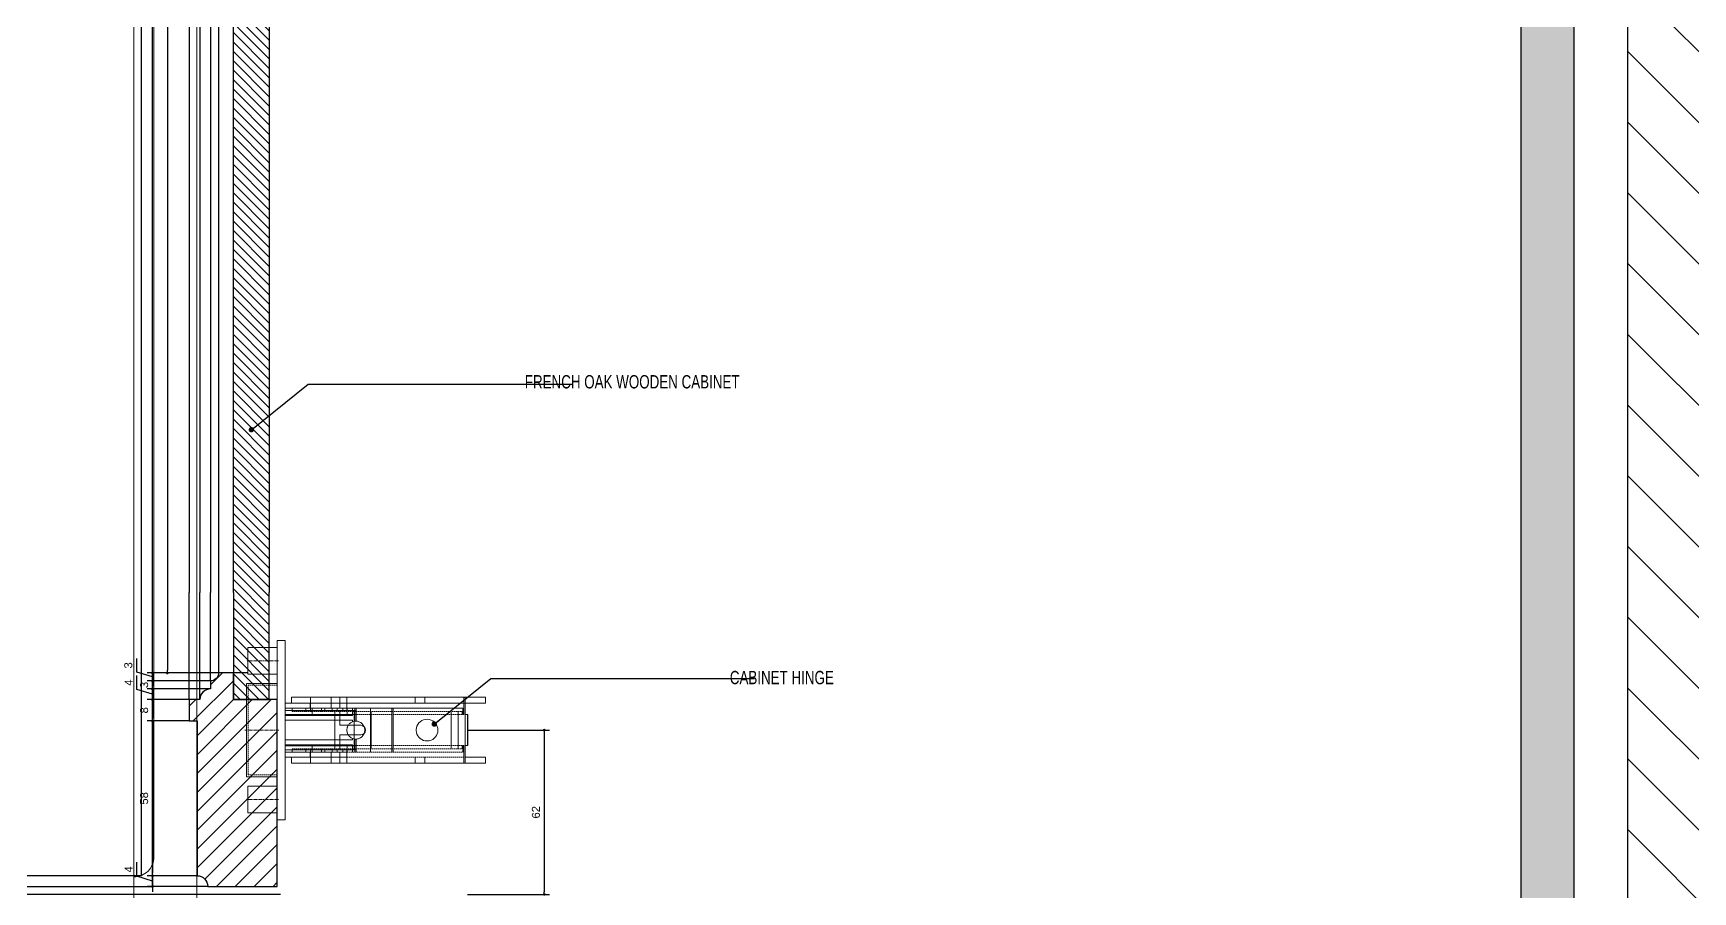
# Model space of a CAD drawing. Header units: inches. Extents: x 274057 to 444617, y 490067 to 635630.
# Drawn here: x 373149 to 373771, y 492259 to 492581 of the extents above; entities that cross this region are included whole.
import ezdxf

# ---------------------------------------------------------------- set-up
doc = ezdxf.new("R2010")
doc.units = ezdxf.units.IN
doc.header["$MEASUREMENT"] = 0
for name, pattern in [('CENTER', [2, 1.25, -0.25, 0.25, -0.25]), ('DASHED', [0.75, 0.5, -0.25]), ('HIDDEN', [0.375, 0.25, -0.125])]:
    doc.linetypes.add(name, pattern=pattern)
for name, color, linetype in [('Calliper_wall hatch_CHB', 8, 'Continuous'), ('CQ Grg Gypsum', 41, 'Continuous'), ('CQ PANEL DIMENSION', 1, 'Continuous'), ('CQ Plaster', 1, 'Continuous'), ('CQ section wall', 3, 'Continuous'), ('CQ Sheet text', 3, 'Continuous'), ('CQ SPOT DETAILS', 40, 'Continuous'), ('CQ wall section', 5, 'Continuous'), ('CQ Wood Section', 60, 'Continuous'), ('Layer7', 8, 'Continuous'), ('WOOD 01', 34, 'Continuous')]:
    doc.layers.add(name, color=color, linetype=linetype)
doc.layers.add('CQ wooh hatch', color=8, linetype='HIDDEN', lineweight=18)
doc.styles.add('DIM 50', font='romans.shx', dxfattribs={"width": 0.75, "height": 100})
doc.styles.get("Standard").update_dxf_attribs({"font": 'arial.ttf'})
doc.dimstyles.new('chester 15', dxfattribs={"dimscale": 0.15, "dimtxt": 150, "dimasz": 100, "dimexe": 100, "dimexo": 0, "dimgap": 80, "dimtad": 1, "dimdec": 0, "dimzin": 0, "dimdsep": 46, "dimtxsty": 'Standard', "dimblk": 'DOT', "dimcen": 100, "dimclrd": 1, "dimclre": 1, "dimclrt": 3, "dimadec": 0, "dimazin": 0, "dimtfac": 1, "dimtdec": 0, "dimtofl": 0, "dimtmove": 0, "dimatfit": 3, "dimfxl": 1, "dimtolj": 1, "dimtzin": 0, "dimlwd": -1, "dimarcsym": 0})
doc.dimstyles.new('CQ 2', dxfattribs={"dimscale": 0.02, "dimtxt": 150, "dimasz": 50, "dimexe": 100, "dimexo": 0, "dimgap": 80, "dimtad": 1, "dimdec": 0, "dimzin": 0, "dimdsep": 46, "dimtxsty": 'Standard', "dimblk": 'DOT', "dimcen": 100, "dimclrd": 1, "dimclre": 1, "dimclrt": 3, "dimadec": 0, "dimazin": 0, "dimtfac": 1, "dimtdec": 0, "dimtofl": 0, "dimtmove": 0, "dimatfit": 3, "dimfxl": 1, "dimtolj": 1, "dimtzin": 0, "dimlwd": -1, "dimarcsym": 0})
doc.dimstyles.get("Standard").update_dxf_attribs({"dimtxt": 0.18, "dimasz": 0.18, "dimexe": 0.18, "dimexo": 0.0625, "dimgap": 0.09, "dimtad": 0, "dimtih": 1, "dimtoh": 1, "dimdec": 4, "dimzin": 0, "dimdsep": 46, "dimtxsty": 'Standard', "dimcen": 0.09, "dimadec": 0, "dimazin": 0, "dimtfac": 1, "dimtdec": 4, "dimtofl": 0, "dimtmove": 0, "dimatfit": 3, "dimfxl": 1, "dimtolj": 1, "dimtzin": 0, "dimarcsym": 0})

# ---------------------------------------------------------------- blocks, each defined once
blk = doc.blocks.new('ff15 section c and d')
at = {"layer": 'Calliper_wall hatch_CHB'}
h = blk.add_hatch(dxfattribs=at)
h.set_pattern_fill('ANSI31,_O', color=8, scale=150)
h.set_pattern_definition([(45, (0, 0), (-13.25825215, 13.25825215), [])])
h.paths.add_polyline_path([(351925.36, 516299.28), (351725.36, 516299.28), (351725.36, 519999.28), (351925.36, 519999.28)])
h.paths.add_polyline_path([(358625.36, 516299.28), (358425.36, 516299.28), (358425.36, 519999.28), (358625.36, 519999.28)])
at = {"layer": 'CQ Plaster', "color": 1, "ltscale": 0.03}
blk.add_line((351945.36, 516399.28, 0), (351945.36, 519999.28, 0), dxfattribs=at)
at = {"layer": 'CQ section wall', "elevation": 0}
blk.add_lwpolyline([(351925.36, 516299.28), (351725.36, 516299.28), (351725.36, 519999.28), (351925.36, 519999.28)], close=True, dxfattribs=at)
blk = doc.blocks.new('Hettich Sensys 8645i 110deg side')
at = {"layer": 'Defpoints', "linetype": 'Continuous', "lineweight": 0}
for p, q in [((106.73, -47.23), (106.73, -57.23)), ((117.73, -47.23), (106.73, -47.23)), ((120.73, -44.65), (117.73, -44.65)), ((117.73, -44.65), (117.73, -111.81)), ((120.73, -44.65), (120.73, -111.81)), ((106.23, -60.73), (106.23, -95.73)), ((117.73, -60.73), (106.23, -60.73)), ((106.73, -57.23), (117.73, -57.23)), ((120.73, -68.08), (140.86, -68.08)), ((123.14, -65.82), (123.14, -68.08)), ((123.14, -65.82), (195.79, -65.82)), ((123.14, -68.08), (123.14, -68.13)), ((140.86, -68.13), (123.14, -68.13)), ((130.14, -68.08), (130.14, -69.94)), ((130.18, -65.82), (130.18, -68.08)), ((130.18, -68.13), (130.18, -69.94)), ((137.95, -65.82), (137.95, -68.08)), ((137.95, -68.13), (137.95, -69.94)), ((140.86, -68.08), (141.26, -68.08)), ((140.86, -68.13), (143.8, -68.13)), ((141.18, -65.82), (141.18, -68.08)), ((141.18, -68.13), (141.18, -69.94)), ((141.26, -68.08), (141.26, -65.82)), ((141.26, -69.94), (141.26, -68.13)), ((143.8, -65.82), (143.8, -70.86)), ((143.8, -68.13), (188.18, -68.13)), ((169.45, -65.82), (169.45, -68.13)), ((173.09, -65.82), (173.09, -68.13)), ((187.76, -65.82), (187.76, -72.43)), ((188.18, -65.82), (188.18, -78.23)), ((188.18, -68.13), (195.79, -68.13)), ((195.78, -65.82), (195.78, -68.13)), ((195.79, -68.13), (195.79, -65.82)), ((120.73, -69.94), (141.26, -69.94)), ((120.73, -70.86), (147.41, -70.86)), ((120.73, -72.38), (147.41, -72.38)), ((140.42, -72.73), (120.73, -72.73)), ((140.42, -74.55), (120.73, -74.55)), ((123.35, -69.96), (123.35, -70.86)), ((143.8, -69.96), (123.35, -69.96)), ((123.35, -70.86), (123.35, -71.23)), ((128.42, -69.96), (128.42, -71.23)), ((130.21, -69.96), (130.21, -70.86)), ((130.21, -70.86), (130.21, -71.23)), ((130.81, -69.96), (130.81, -70.86)), ((130.81, -70.86), (130.81, -71.23)), ((130.81, -70.86), (130.81, -72.38)), ((131.45, -72.38), (131.45, -72.43)), ((139.29, -72.43), (131.45, -72.43)), ((132.89, -72.38), (132.89, -72.43)), ((134.41, -69.96), (134.41, -70.86)), ((134.41, -70.86), (134.41, -71.23)), ((135.6, -69.96), (135.6, -70.86)), ((135.6, -70.86), (135.6, -71.23)), ((135.95, -72.38), (135.95, -72.43)), ((137.42, -72.38), (137.42, -72.43)), ((138.38, -69.96), (138.38, -70.86)), ((138.38, -70.86), (138.38, -71.23)), ((139.29, -71.23), (139.29, -72.38)), ((139.29, -72.38), (139.29, -72.73)), ((139.29, -72.73), (139.29, -74.55)), ((139.29, -74.55), (139.29, -78.23)), ((140.17, -69.96), (140.17, -70.86)), ((140.42, -72.73), (145.98, -72.73)), ((140.42, -74.55), (145.98, -74.55)), ((141.28, -71.23), (141.28, -76.41)), ((142.31, -69.96), (142.31, -70.86)), ((143.8, -69.96), (187.37, -69.96)), ((144.03, -69.96), (144.03, -72.73)), ((145.98, -69.96), (145.98, -72.73)), ((145.98, -74.55), (145.98, -75.11)), ((146.64, -70.86), (146.64, -72.38)), ((146.64, -72.38), (146.64, -78.23)), ((146.84, -69.96), (146.84, -74.9)), ((147.34, -69.96), (147.34, -74.88)), ((147.41, -72.38), (147.41, -70.86)), ((152.73, -69.96), (152.73, -78.23)), ((153.03, -71.23), (153.03, -78.23)), ((160.67, -69.96), (160.67, -78.23)), ((161.23, -69.96), (161.23, -78.23)), ((182.97, -71.23), (182.97, -78.23)), ((185.62, -71.23), (185.62, -78.23)), ((187.06, -71.23), (187.06, -72.43)), ((187.37, -69.96), (187.37, -72.43)), ((188.18, -72.43), (189.17, -72.43)), ((189.15, -72.43), (189.15, -78.23)), ((189.17, -78.23), (189.17, -72.43)), ((139.29, -81.9), (139.29, -78.23)), ((149.04, -76.41), (141.28, -76.41)), ((141.28, -85.23), (141.28, -80.04)), ((149.04, -80.04), (141.28, -80.04)), ((146.64, -84.08), (146.64, -78.23)), ((152.73, -86.5), (152.73, -78.23)), ((153.03, -85.23), (153.03, -78.23)), ((160.67, -86.5), (160.67, -78.23)), ((161.23, -86.5), (161.23, -78.23)), ((182.97, -85.23), (182.97, -78.23)), ((185.62, -85.23), (185.62, -78.23)), ((188.18, -90.63), (188.18, -78.23)), ((189.15, -84.03), (189.15, -78.23)), ((189.17, -78.23), (189.17, -84.03)), ((140.42, -81.9), (120.73, -81.9)), ((140.42, -83.73), (120.73, -83.73)), ((120.73, -84.08), (147.41, -84.08)), ((120.73, -85.59), (147.41, -85.59)), ((120.73, -86.51), (141.26, -86.51)), ((123.35, -85.59), (123.35, -85.23)), ((123.35, -86.5), (123.35, -85.59)), ((143.8, -86.5), (123.35, -86.5)), ((128.42, -86.5), (128.42, -85.23)), ((130.14, -88.38), (130.14, -86.51)), ((130.18, -88.33), (130.18, -86.51)), ((130.21, -85.59), (130.21, -85.23)), ((130.21, -86.5), (130.21, -85.59)), ((130.81, -85.59), (130.81, -84.08)), ((130.81, -85.59), (130.81, -85.23)), ((130.81, -86.5), (130.81, -85.59)), ((131.45, -84.08), (131.45, -84.03)), ((139.29, -84.03), (131.45, -84.03)), ((132.89, -84.08), (132.89, -84.03)), ((134.41, -85.59), (134.41, -85.23)), ((134.41, -86.5), (134.41, -85.59)), ((135.6, -85.59), (135.6, -85.23)), ((135.6, -86.5), (135.6, -85.59)), ((135.95, -84.08), (135.95, -84.03)), ((137.42, -84.08), (137.42, -84.03)), ((137.95, -88.33), (137.95, -86.51)), ((138.38, -85.59), (138.38, -85.23)), ((138.38, -86.5), (138.38, -85.59)), ((139.29, -83.73), (139.29, -81.9)), ((139.29, -84.08), (139.29, -83.73)), ((139.29, -85.23), (139.29, -84.08)), ((140.17, -86.5), (140.17, -85.59)), ((140.42, -81.9), (145.98, -81.9)), ((140.42, -83.73), (145.98, -83.73)), ((141.18, -88.33), (141.18, -86.51)), ((141.26, -86.51), (141.26, -88.33)), ((142.31, -86.5), (142.31, -85.59)), ((143.8, -90.63), (143.8, -85.59)), ((144.03, -86.5), (144.03, -83.73)), ((145.98, -81.9), (145.98, -81.34)), ((145.98, -86.5), (145.98, -83.73)), ((146.64, -85.59), (146.64, -84.08)), ((146.84, -86.5), (146.84, -81.56)), ((147.34, -86.5), (147.34, -81.58)), ((147.41, -84.08), (147.41, -85.59)), ((187.06, -85.23), (187.06, -84.03)), ((187.37, -86.5), (187.37, -84.03)), ((187.76, -90.63), (187.76, -84.03)), ((188.18, -84.03), (189.17, -84.03)), ((120.73, -88.38), (140.86, -88.38)), ((123.14, -88.38), (123.14, -88.33)), ((140.86, -88.33), (123.14, -88.33)), ((123.14, -90.63), (123.14, -88.38)), ((123.14, -90.63), (195.79, -90.63)), ((130.18, -90.63), (130.18, -88.38)), ((137.95, -90.63), (137.95, -88.38)), ((140.86, -88.33), (143.8, -88.33)), ((140.86, -88.38), (141.26, -88.38)), ((141.18, -90.63), (141.18, -88.38)), ((141.26, -88.38), (141.26, -90.63)), ((169.45, -90.63), (169.45, -88.33)), ((173.09, -90.63), (173.09, -88.33)), ((188.18, -88.33), (195.79, -88.33)), ((195.78, -90.63), (195.78, -88.33)), ((195.79, -88.33), (195.79, -90.63)), ((106.23, -95.73), (117.73, -95.73)), ((106.73, -99.23), (106.73, -109.23)), ((117.73, -99.23), (106.73, -99.23)), ((106.73, -109.23), (117.73, -109.23)), ((117.73, -111.81), (120.73, -111.81))]:
    blk.add_line(p, q, dxfattribs=at)
at = {"layer": 'Defpoints', "linetype": 'CENTER', "lineweight": 0}
for p, q in [((118.28, -52.23), (106.18, -52.23)), ((118.3, -78.23), (105.65, -78.23)), ((118.28, -104.23), (106.18, -104.23))]:
    blk.add_line(p, q, dxfattribs=at)
at = {"layer": 'Defpoints', "linetype": 'DASHED', "lineweight": 0}
for p, q in [((106.88, -61.43), (106.88, -95.03)), ((117.73, -61.43), (106.88, -61.43)), ((123.35, -71.23), (187.06, -71.23)), ((139.29, -72.43), (188.18, -72.43)), ((123.35, -85.23), (187.06, -85.23)), ((139.29, -84.03), (188.18, -84.03)), ((143.8, -86.5), (187.37, -86.5)), ((143.8, -88.33), (188.18, -88.33)), ((106.88, -95.03), (117.73, -95.03))]:
    blk.add_line(p, q, dxfattribs=at)
at = {"layer": 'Defpoints', "linetype": 'Continuous', "lineweight": 0}
for points in [[(173.92, -74.17, 0), (173.23, -74.23, 0), (172.57, -74.4, 0), (171.94, -74.68, 0), (171.37, -75.07, 0), (170.87, -75.54, 0), (170.46, -76.1, 0), (170.15, -76.71, 0), (169.95, -77.36, 0), (169.86, -78.04, 0), (169.87, -78.23, 0)], [(177.97, -78.23, 0), (177.98, -78.16, 0), (177.91, -77.48, 0), (177.73, -76.83, 0), (177.45, -76.22, 0), (177.07, -75.66, 0), (176.59, -75.18, 0), (176.05, -74.77, 0), (175.44, -74.46, 0), (174.78, -74.26, 0), (173.92, -74.17, 0)], [(143.88, -78.23, 0), (143.89, -77.91, 0), (143.93, -77.64, 0), (143.98, -77.39, 0), (144.03, -77.21, 0)], [(143.88, -78.23, 0), (143.89, -78.55, 0), (143.93, -78.82, 0), (143.98, -79.06, 0), (144.03, -79.25, 0)], [(145.98, -75.11, 0), (145.72, -75.23, 0), (145.46, -75.38, 0), (145.22, -75.54, 0), (144.99, -75.73, 0), (144.78, -75.93, 0), (144.59, -76.15, 0), (144.42, -76.39, 0), (144.27, -76.64, 0), (144.14, -76.91, 0), (144.04, -77.18, 0), (144.03, -77.21, 0)], [(145.98, -81.34, 0), (145.72, -81.22, 0), (145.46, -81.08, 0), (145.22, -80.92, 0), (144.99, -80.73, 0), (144.78, -80.53, 0), (144.59, -80.3, 0), (144.42, -80.07, 0), (144.27, -79.81, 0), (144.14, -79.55, 0), (144.04, -79.28, 0), (144.03, -79.25, 0)], [(147.34, -74.88, 0), (147.3, -74.87, 0), (147.2, -74.87, 0), (147.07, -74.88, 0), (146.91, -74.89, 0), (146.84, -74.9, 0)], [(147.34, -74.88, 0), (147.42, -74.88, 0), (147.58, -74.89, 0), (147.8, -74.92, 0), (148.08, -74.98, 0), (148.39, -75.08, 0), (148.73, -75.23, 0), (149.04, -75.41, 0), (149.35, -75.63, 0), (149.64, -75.89, 0), (149.9, -76.19, 0), (150.15, -76.58, 0), (150.35, -76.99, 0), (150.51, -77.51, 0), (150.58, -78.05, 0), (150.57, -78.23, 0)], [(147.34, -81.58, 0), (147.42, -81.58, 0), (147.58, -81.57, 0), (147.8, -81.54, 0), (148.08, -81.47, 0), (148.39, -81.38, 0), (148.73, -81.23, 0), (149.04, -81.05, 0), (149.35, -80.83, 0), (149.64, -80.56, 0), (149.9, -80.26, 0), (150.15, -79.88, 0), (150.35, -79.46, 0), (150.51, -78.94, 0), (150.58, -78.41, 0), (150.57, -78.23, 0)], [(173.92, -82.29, 0), (173.23, -82.23, 0), (172.57, -82.06, 0), (171.94, -81.77, 0), (171.37, -81.39, 0), (170.87, -80.91, 0), (170.46, -80.36, 0), (170.15, -79.75, 0), (169.95, -79.1, 0), (169.86, -78.42, 0), (169.87, -78.23, 0)], [(177.97, -78.23, 0), (177.98, -78.3, 0), (177.91, -78.97, 0), (177.73, -79.63, 0), (177.45, -80.24, 0), (177.07, -80.79, 0), (176.59, -81.28, 0), (176.05, -81.69, 0), (175.44, -81.99, 0), (174.78, -82.2, 0), (173.92, -82.29, 0)], [(147.34, -81.58, 0), (147.3, -81.58, 0), (147.2, -81.58, 0), (147.07, -81.58, 0), (146.91, -81.57, 0), (146.84, -81.56, 0)]]:
    blk.add_polyline3d(points, dxfattribs=at)
for centre, radius, start, end in [((147.23, -78.23), 3.36, 78.69675, 111.80112), ((149.04, -78.23), 1.81, 0, 90), ((149.04, -78.23), 1.81, 270, 0), ((147.23, -78.23), 3.36, 248.19888, 281.30325)]:
    blk.add_arc(centre, radius, start, end, dxfattribs=at)
for p in [(135.27, -72.23), (117.73, -78.23), (117.73, -78.23), (135.27, -84.23)]:
    blk.add_point(p, dxfattribs=at)
blk = doc.blocks.new('tv cabinet section')
at = {"layer": 'CQ wooh hatch', "ltscale": 1000}
h = blk.add_hatch(dxfattribs=at)
h.set_pattern_fill('GOST_WOOD', color=256, angle=45, style=0)
h.set_pattern_definition([(135, (283.227, -8e-09), (4.242640687, 4.242640687), [10, -2]), (135, (286.055, -8e-09), (4.242640687, 4.242640687), [6, -1.5, 3, -1.5]), (135, (289.591, -0.707), (4.242640687, 4.242640687), [10, -2])])
h.paths.add_polyline_path([(362699.22, 517274.2), (362719.22, 517274.2), (362719.22, 516399.28), (362699.22, 516399.28)])
at = {"layer": 'Layer7'}
h = blk.add_hatch(dxfattribs=at)
h.set_pattern_fill('ANSI31', color=256, scale=20)
h.set_pattern_definition([(45, (-144397.8823, 869075.7357), (-1.767766953, 1.767766953), [])])
h.paths.add_polyline_path([(363188.48, 517201.26), (363201.91, 517201.26), (363201.92, 516635.8), (363188.49, 516635.8)])
h = blk.add_hatch(dxfattribs=at)
h.set_pattern_fill('ANSI31', color=256, scale=40, angle=-90)
h.set_pattern_definition([(315, (-219829.105, 848944.524), (3.535533906, 3.535533906), [])])
h.paths.add_polyline_path([(363215.49, 516627.79), (363218.49, 516627.79), (363218.49, 516635.79), (363214.49, 516635.79, 0.414214), (363210.49, 516639.79), (363210.49, 516642.79, -0.414214), (363207.49, 516645.79), (363201.92, 516645.79), (363201.92, 516635.8), (363195.92, 516635.8), (363185.49, 516635.8), (363185.49, 516625.79), (363185.49, 516565.79), (363211.49, 516565.79, -0.397359), (363215.49, 516569.79)])
at = {"color": 8}
for points, elevation in [([(363214.48, 517201.27), (363214.49, 516675.96)], 0.09), ([(363218.48, 517201.27), (363218.49, 516675.96)], 0.09), ([(363207.48, 517191.27), (363207.49, 516645.79)], 0.09), ([(363210.48, 517194.27), (363210.49, 516675.96)], 0.09), ([(363210.49, 516642.79), (363210.49, 516675.96)], 0.08), ([(363214.49, 516635.79), (363214.49, 516675.96)], 0.08), ([(363218.49, 516635.79), (363218.49, 516675.96)], 0.08)]:
    blk.add_lwpolyline(points, dxfattribs=dict(at, elevation=elevation))
at = {"layer": 'CQ Grg Gypsum', "elevation": 0.09}
blk.add_lwpolyline([(362699.21, 517274.19), (362719.21, 517274.19), (362719.22, 516399.28), (362699.22, 516399.28)], close=True, dxfattribs=at)
at = {"layer": 'CQ Wood Section', "ltscale": 1000}
for points, elevation in [([(363201.92, 516675.96), (363201.91, 517201.26), (363188.48, 517201.26), (363188.49, 516675.96)], 0.09), ([(363201.92, 516675.96), (363201.92, 516635.8), (363188.49, 516635.8), (363188.49, 516675.96)], 0.08)]:
    blk.add_lwpolyline(points, dxfattribs=dict(at, elevation=elevation))
at = {"layer": 'CQ Wood Section', "ltscale": 1000, "elevation": 0.09}
blk.add_lwpolyline([(363201.92, 516645.79), (363207.49, 516645.79, 0.414214), (363210.49, 516642.79), (363210.49, 516639.79, -0.414214), (363214.49, 516635.79), (363218.49, 516635.79), (363218.49, 516627.79), (363215.49, 516627.79), (363215.49, 516569.79, 0.397359), (363211.49, 516565.79), (363185.49, 516565.79), (363185.49, 516635.8), (363195.92, 516635.8), (363195.92, 516635.8), (363201.92, 516635.8)], format="xyb", close=True, dxfattribs=at)
at = {"layer": 'WOOD 01', "lineweight": 0, "ltscale": 500, "elevation": 0.09}
blk.add_lwpolyline([(363215.6, 517274.33), (363239.21, 517274.33), (363239.21, 516549.34), (363215.6, 516549.34)], close=True, dxfattribs=at)
blk.add_lwpolyline([(363239.21, 517249.33, 0.414214), (363231.71, 517241.83), (363231.71, 516576.84, 0.414214), (363239.21, 516569.34, 0.414214)], format="xyb", dxfattribs=at)
at = {"layer": 'CQ Wood Section', "ltscale": 1000, "xscale": -1}
blk.add_blockref('Hettich Sensys 8645i 110deg side', (363303.22, 516702.6, 0.14), dxfattribs=at)
blk = doc.blocks.new('_Dot')
at = {"color": 0, "linetype": 'ByBlock', "lineweight": -2}
blk.add_line((-0.5, 0), (-1, 0), dxfattribs=at)
at = {"color": 0, "linetype": 'ByBlock', "const_width": 0.5}
blk.add_lwpolyline([(-0.25, 0, 1), (0.25, 0, 1)], format="xyb", close=True, dxfattribs=at)
blk = doc.blocks.new('*D1557')
at = {"layer": 'CQ PANEL DIMENSION', "color": 1, "lineweight": -2, "transparency": 16777216}
for p, q in [((373289.34, 492994.62), (373079.89, 492994.62)), ((373241.29, 492258.25), (373079.89, 492258.25))]:
    blk.add_line(p, q, dxfattribs=at)
at = {"layer": 'CQ PANEL DIMENSION', "color": 1, "transparency": 16777216}
blk.add_line((373094.89, 492979.62), (373094.89, 492273.25), dxfattribs=at)
at = {"layer": 'Defpoints', "color": 0, "transparency": 16777216}
for p in [(373289.34, 492994.62, -0.06), (373094.89, 492258.25), (373241.29, 492258.25, -0.16)]:
    blk.add_point(p, dxfattribs=at)
at = {"layer": 'CQ PANEL DIMENSION', "color": 1, "transparency": 16777216, "xscale": 15, "yscale": 15, "zscale": 15}
for p, rotation in [((373094.89, 492994.62), 90), ((373094.89, 492258.25), 270)]:
    blk.add_blockref('_Dot', p, dxfattribs=dict(at, rotation=rotation))
at = {"layer": 'CQ PANEL DIMENSION', "color": 3, "transparency": 16777216, "insert": (373071.4, 492626.43), "char_height": 22.5, "attachment_point": 5, "rotation": 90}
blk.add_mtext('\\A1;736', dxfattribs=at)
blk = doc.blocks.new('*D1558')
at = {"layer": 'CQ PANEL DIMENSION', "color": 1, "lineweight": -2, "transparency": 16777216}
for p, q in [((373241.29, 492258.25), (373079.89, 492258.25)), ((373241.28, 492095.01), (373079.89, 492095.01))]:
    blk.add_line(p, q, dxfattribs=at)
at = {"layer": 'CQ PANEL DIMENSION', "color": 1, "transparency": 16777216}
blk.add_line((373094.89, 492243.25), (373094.89, 492110.01), dxfattribs=at)
at = {"layer": 'Defpoints', "color": 0, "transparency": 16777216}
for p in [(373241.29, 492258.25, -0.16), (373094.89, 492095.01), (373241.28, 492095.01, 0.02)]:
    blk.add_point(p, dxfattribs=at)
at = {"layer": 'CQ PANEL DIMENSION', "color": 1, "transparency": 16777216, "xscale": 15, "yscale": 15, "zscale": 15}
for p, rotation in [((373094.89, 492258.25), 90), ((373094.89, 492095.01), 270)]:
    blk.add_blockref('_Dot', p, dxfattribs=dict(at, rotation=rotation))
at = {"layer": 'CQ PANEL DIMENSION', "color": 3, "transparency": 16777216, "insert": (373071.4, 492176.63), "char_height": 22.5, "attachment_point": 5, "rotation": 90}
blk.add_mtext('\\A1;163', dxfattribs=at)
blk = doc.blocks.new('*D1595')
at = {"layer": 'CQ SPOT DETAILS', "color": 1, "lineweight": -2, "transparency": 16777216}
for p, q in [((373223.64, 492886.73), (373196.89, 492886.73)), ((373229.2, 492341.25), (373196.89, 492341.25))]:
    blk.add_line(p, q, dxfattribs=at)
at = {"layer": 'CQ SPOT DETAILS', "color": 1, "transparency": 16777216}
blk.add_line((373198.89, 492885.73), (373198.89, 492342.25), dxfattribs=at)
at = {"layer": 'Defpoints', "color": 0, "transparency": 16777216}
for p in [(373223.64, 492886.73, -0.13), (373198.89, 492341.25), (373229.2, 492341.25, -0.13)]:
    blk.add_point(p, dxfattribs=at)
at = {"layer": 'CQ SPOT DETAILS', "color": 1, "transparency": 16777216}
for p, rotation in [((373198.89, 492886.73), 90), ((373198.89, 492341.25), 270)]:
    blk.add_blockref('_Dot', p, dxfattribs=dict(at, rotation=rotation))
at = {"layer": 'CQ SPOT DETAILS', "color": 3, "transparency": 16777216, "insert": (373195.77, 492613.99), "char_height": 3, "attachment_point": 5, "rotation": 90}
blk.add_mtext('\\A1;545', dxfattribs=at)
blk = doc.blocks.new('*D1596')
at = {"layer": 'CQ SPOT DETAILS', "color": 1, "transparency": 16777216}
for p, q in [((373187.39, 492341.53), (373187.39, 492346.69)), ((373193.32, 492342.25), (373193.32, 492343.25)), ((373193.32, 492339.75), (373187.39, 492341.53)), ((373193.32, 492341.25), (373193.32, 492338.25)), ((373193.32, 492337.25), (373193.32, 492336.25))]:
    blk.add_line(p, q, dxfattribs=at)
at = {"layer": 'CQ SPOT DETAILS', "color": 1, "lineweight": -2, "transparency": 16777216}
for p, q in [((373223.63, 492341.25), (373191.32, 492341.25)), ((373215.06, 492338.25), (373191.32, 492338.25))]:
    blk.add_line(p, q, dxfattribs=at)
at = {"layer": 'Defpoints', "color": 0, "transparency": 16777216}
for p in [(373193.32, 492338.25), (373215.06, 492338.25, -0.13), (373223.63, 492341.25, -0.13)]:
    blk.add_point(p, dxfattribs=at)
at = {"layer": 'CQ SPOT DETAILS', "color": 1, "transparency": 16777216}
for p, rotation in [((373193.32, 492341.25), 270), ((373193.32, 492338.25), 90)]:
    blk.add_blockref('_Dot', p, dxfattribs=dict(at, rotation=rotation))
at = {"layer": 'CQ SPOT DETAILS', "color": 3, "transparency": 16777216, "insert": (373184.25, 492344.11), "char_height": 3, "attachment_point": 5, "rotation": 90}
blk.add_mtext('\\A1;3', dxfattribs=at)
blk = doc.blocks.new('*D1597')
at = {"layer": 'CQ SPOT DETAILS', "color": 1, "transparency": 16777216}
for p, q in [((373187.42, 492335.02), (373187.42, 492340.29)), ((373193.32, 492336.25), (373193.32, 492337.25)), ((373193.32, 492333.25), (373187.42, 492335.02)), ((373193.32, 492335.25), (373193.32, 492331.25)), ((373193.32, 492330.25), (373193.32, 492329.25))]:
    blk.add_line(p, q, dxfattribs=at)
at = {"layer": 'CQ SPOT DETAILS', "color": 1, "lineweight": -2, "transparency": 16777216}
for p, q in [((373215.06, 492335.25), (373191.32, 492335.25)), ((373211.06, 492331.25), (373191.32, 492331.25))]:
    blk.add_line(p, q, dxfattribs=at)
at = {"layer": 'Defpoints', "color": 0, "transparency": 16777216}
for p in [(373193.32, 492331.25), (373211.06, 492331.25, -0.13), (373215.06, 492335.25, -0.13)]:
    blk.add_point(p, dxfattribs=at)
at = {"layer": 'CQ SPOT DETAILS', "color": 1, "transparency": 16777216}
for p, rotation in [((373193.32, 492335.25), 270), ((373193.32, 492331.25), 90)]:
    blk.add_blockref('_Dot', p, dxfattribs=dict(at, rotation=rotation))
at = {"layer": 'CQ SPOT DETAILS', "color": 3, "transparency": 16777216, "insert": (373184.32, 492337.65), "char_height": 3, "attachment_point": 5, "rotation": 90}
blk.add_mtext('\\A1;4', dxfattribs=at)
blk = doc.blocks.new('*D1598')
at = {"layer": 'CQ SPOT DETAILS', "color": 1, "lineweight": -2, "transparency": 16777216}
for p, q in [((373211.06, 492331.25), (373191.32, 492331.25)), ((373207.06, 492323.25), (373191.32, 492323.25))]:
    blk.add_line(p, q, dxfattribs=at)
at = {"layer": 'CQ SPOT DETAILS', "color": 1, "transparency": 16777216}
blk.add_line((373193.32, 492330.25), (373193.32, 492324.25), dxfattribs=at)
at = {"layer": 'Defpoints', "color": 0, "transparency": 16777216}
for p in [(373211.06, 492331.25, -0.13), (373193.32, 492323.25), (373207.06, 492323.25, -0.13)]:
    blk.add_point(p, dxfattribs=at)
at = {"layer": 'CQ SPOT DETAILS', "color": 1, "transparency": 16777216}
for p, rotation in [((373193.32, 492331.25), 90), ((373193.32, 492323.25), 270)]:
    blk.add_blockref('_Dot', p, dxfattribs=dict(at, rotation=rotation))
at = {"layer": 'CQ SPOT DETAILS', "color": 3, "transparency": 16777216, "insert": (373190.19, 492327.25), "char_height": 3, "attachment_point": 5, "rotation": 90}
blk.add_mtext('\\A1;8', dxfattribs=at)
blk = doc.blocks.new('*D1599')
at = {"layer": 'CQ SPOT DETAILS', "color": 1, "lineweight": -2, "transparency": 16777216}
for p, q in [((373207.06, 492323.25), (373191.32, 492323.25)), ((373210.06, 492265.25), (373191.32, 492265.25))]:
    blk.add_line(p, q, dxfattribs=at)
at = {"layer": 'CQ SPOT DETAILS', "color": 1, "transparency": 16777216}
blk.add_line((373193.32, 492322.25), (373193.32, 492266.25), dxfattribs=at)
at = {"layer": 'Defpoints', "color": 0, "transparency": 16777216}
for p in [(373207.06, 492323.25, -0.13), (373193.32, 492265.25), (373210.06, 492265.25, -0.13)]:
    blk.add_point(p, dxfattribs=at)
at = {"layer": 'CQ SPOT DETAILS', "color": 1, "transparency": 16777216}
for p, rotation in [((373193.32, 492323.25), 90), ((373193.32, 492265.25), 270)]:
    blk.add_blockref('_Dot', p, dxfattribs=dict(at, rotation=rotation))
at = {"layer": 'CQ SPOT DETAILS', "color": 3, "transparency": 16777216, "insert": (373190.19, 492294.25), "char_height": 3, "attachment_point": 5, "rotation": 90}
blk.add_mtext('\\A1;58', dxfattribs=at)
blk = doc.blocks.new('*D1600')
at = {"layer": 'CQ SPOT DETAILS', "color": 1, "transparency": 16777216}
for p, q in [((373187.42, 492265.02), (373187.42, 492270.29)), ((373193.32, 492266.25), (373193.32, 492267.25)), ((373193.32, 492263.25), (373187.42, 492265.02)), ((373193.32, 492265.25), (373193.32, 492261.25)), ((373193.32, 492260.25), (373193.32, 492259.25))]:
    blk.add_line(p, q, dxfattribs=at)
at = {"layer": 'CQ SPOT DETAILS', "color": 1, "lineweight": -2, "transparency": 16777216}
for p, q in [((373210.06, 492265.25), (373191.32, 492265.25)), ((373214.06, 492261.25), (373191.32, 492261.25))]:
    blk.add_line(p, q, dxfattribs=at)
at = {"layer": 'Defpoints', "color": 0, "transparency": 16777216}
for p in [(373193.32, 492261.25), (373210.06, 492265.25, -0.13), (373214.06, 492261.25, -0.13)]:
    blk.add_point(p, dxfattribs=at)
at = {"layer": 'CQ SPOT DETAILS', "color": 1, "transparency": 16777216}
for p, rotation in [((373193.32, 492265.25), 270), ((373193.32, 492261.25), 90)]:
    blk.add_blockref('_Dot', p, dxfattribs=dict(at, rotation=rotation))
at = {"layer": 'CQ SPOT DETAILS', "color": 3, "transparency": 16777216, "insert": (373184.32, 492267.65), "char_height": 3, "attachment_point": 5, "rotation": 90}
blk.add_mtext('\\A1;4', dxfattribs=at)
blk = doc.blocks.new('*D1568')
at = {"layer": 'CQ SPOT DETAILS', "color": 1, "lineweight": -2, "transparency": 16777216}
for p, q in [((373215.06, 492338.25), (373191.32, 492338.25)), ((373215.06, 492335.25), (373191.32, 492335.25))]:
    blk.add_line(p, q, dxfattribs=at)
at = {"layer": 'CQ SPOT DETAILS', "color": 1, "transparency": 16777216}
for p, q in [((373193.32, 492339.25), (373193.32, 492340.25)), ((373193.32, 492334.25), (373193.32, 492333.25))]:
    blk.add_line(p, q, dxfattribs=at)
at = {"layer": 'Defpoints', "color": 0, "transparency": 16777216}
for p in [(373193.32, 492338.25), (373215.06, 492338.25, -0.13), (373215.06, 492335.25)]:
    blk.add_point(p, dxfattribs=at)
at = {"layer": 'CQ SPOT DETAILS', "color": 1, "transparency": 16777216}
for p, rotation in [((373193.32, 492338.25), 270), ((373193.32, 492335.25), 90)]:
    blk.add_blockref('_Dot', p, dxfattribs=dict(at, rotation=rotation))
at = {"layer": 'CQ SPOT DETAILS', "color": 3, "transparency": 16777216, "insert": (373190.19, 492336.75), "char_height": 3, "attachment_point": 5, "rotation": 90}
blk.add_mtext('\\A1;3', dxfattribs=at)
blk = doc.blocks.new('*D1624')
at = {"layer": 'CQ SPOT DETAILS', "color": 1, "lineweight": -2, "transparency": 16777216}
for p, q in [((373311.49, 492319.82), (373342.22, 492319.82)), ((373311.48, 492258.24), (373342.22, 492258.24))]:
    blk.add_line(p, q, dxfattribs=at)
at = {"layer": 'CQ SPOT DETAILS', "color": 1, "transparency": 16777216}
blk.add_line((373340.22, 492318.82), (373340.22, 492259.24), dxfattribs=at)
at = {"layer": 'Defpoints', "color": 0, "transparency": 16777216}
for p in [(373311.49, 492319.82, -0.08), (373311.48, 492258.24, -0.25), (373340.22, 492258.24)]:
    blk.add_point(p, dxfattribs=at)
at = {"layer": 'CQ SPOT DETAILS', "color": 1, "transparency": 16777216}
for p, rotation in [((373340.22, 492319.82), 90), ((373340.22, 492258.24), 270)]:
    blk.add_blockref('_Dot', p, dxfattribs=dict(at, rotation=rotation))
at = {"layer": 'CQ SPOT DETAILS', "color": 3, "transparency": 16777216, "insert": (373337.09, 492289.03), "char_height": 3, "attachment_point": 5, "rotation": 90}
blk.add_mtext('\\A1;62', dxfattribs=at)

msp = doc.modelspace()

# ---------------------------------------------------------------- linework, layer by layer
at = {"layer": 'WOOD 01', "elevation": 0.04}
for points in [[(373193.29, 492966.73), (372690.61, 492966.73), (372690.61, 492261.25), (373193.29, 492261.25)], [(373189.17, 492962.61), (372694.73, 492962.61), (372694.73, 492265.37), (373189.17, 492265.37)]]:
    msp.add_lwpolyline(points, close=True, dxfattribs=at)

# ---------------------------------------------------------------- block references
at = {"layer": 'CQ wall section', "xscale": -1}
msp.add_blockref('ff15 section c and d', (725671.69, -24304.54), dxfattribs=at)
at = {"layer": 'CQ Wood Section', "xscale": -1}
msp.add_blockref('tv cabinet section', (736425.55, -24304.54, -0.09), dxfattribs=at)

# ---------------------------------------------------------------- texts
at = {"layer": 'CQ Sheet text', "ltscale": 500, "char_height": 5, "width": 933.6961, "attachment_point": 1, "style": 'DIM 50'}
for s, insert in [('\\pxqr;{\\fCityBlueprint|b0|i0|c2|p2;FRENCH OAK WOODEN CABINET}', (372479.73, 492452.92, 0)), ('\\pxqr;{\\fCityBlueprint|b0|i0|c2|p2;CABINET HINGE}', (372515.09, 492342.04, 0.05))]:
    msp.add_mtext(s, dxfattribs=dict(at, insert=insert))

# ---------------------------------------------------------------- dimensions: what is measured, and where the dimension line sits
at = {"layer": 'CQ PANEL DIMENSION'}
for base, p1, p2, picture, middle in [((373094.89, 492258.25, -0.09), (373289.34, 492994.62, -0.15), (373241.29, 492258.25, -0.25), '*D1557', (373071.4, 492626.43, -0.09)), ((373094.89, 492095.01, -0.09), (373241.29, 492258.25, -0.25), (373241.28, 492095.01, -0.07), '*D1558', (373071.4, 492176.63, -0.09))]:
    dim = msp.add_linear_dim(base=base, p1=p1, p2=p2, angle=90, dimstyle='chester 15', override={"dimtmove": 1}, dxfattribs=at)
    dim.commit()
    dim.dimension.update_dxf_attribs({"geometry": picture, "text_midpoint": middle})
at = {"layer": 'CQ SPOT DETAILS'}
for base, p1, p2, picture, middle in [((373198.89, 492341.25, 0), (373223.64, 492886.73, -0.13), (373229.2, 492341.25, -0.13), '*D1595', (373195.77, 492613.99, 0)), ((373193.32, 492338.25, 0.13), (373223.63, 492341.25, 0), (373215.06, 492338.25, 0), '*D1596', (373184.25, 492343.13, 0.13)), ((373193.32, 492331.25, 0.13), (373215.06, 492335.25, 0), (373211.06, 492331.25, 0), '*D1597', (373184.32, 492336.62, 0.13)), ((373193.32, 492323.25, 0.13), (373211.06, 492331.25, 0), (373207.06, 492323.25, 0), '*D1598', (373190.19, 492327.25, 0.13)), ((373193.32, 492265.25, 0.13), (373207.06, 492323.25, 0), (373210.06, 492265.25, 0), '*D1599', (373190.19, 492294.25, 0.13)), ((373193.32, 492261.25, 0.13), (373210.06, 492265.25, 0), (373214.06, 492261.25, 0), '*D1600', (373184.32, 492266.62, 0.13))]:
    dim = msp.add_linear_dim(base=base, p1=p1, p2=p2, angle=90, dimstyle='CQ 2', override={"dimtmove": 1}, dxfattribs=at)
    dim.commit()
    dim.dimension.update_dxf_attribs({"geometry": picture, "text_midpoint": middle})
dim = msp.add_linear_dim(base=(373193.32, 492338.25, 0.13), p1=(373215.06, 492335.25, 0.13), p2=(373215.06, 492338.25, 0), angle=90, dimstyle='CQ 2', override={"dimtmove": 1}, dxfattribs=at)
dim.commit()
dim.dimension.update_dxf_attribs({"geometry": '*D1568', "text_midpoint": (373193.32, 492336.75, 0.13), "dimtype": 160})
dim = msp.add_linear_dim(base=(373340.22, 492258.24, 0.08), p1=(373311.49, 492319.82), p2=(373311.48, 492258.24, -0.17), angle=90, dimstyle='CQ 2', dxfattribs=at)
dim.commit()
dim.dimension.update_dxf_attribs({"geometry": '*D1624', "text_midpoint": (373337.09, 492289.03, 0.08)})

# ---------------------------------------------------------------- leaders
at = {"layer": 'CQ SPOT DETAILS', "color": 1}
for points in [[(373230.39, 492432.45), (373251.63, 492449.56), (373350.52, 492449.56)], [(373298.95, 492322.1, 0.05), (373320.2, 492339.22, 0.05), (373419.09, 492339.22, 0.05)]]:
    msp.add_leader(points, dimstyle='Standard', override={"dimasz": 2, "dimldrblk": 'Dot', "dimfxl": 0.1, "dimarcsym": 2}, dxfattribs=at)

doc.saveas('drawing.dxf')
